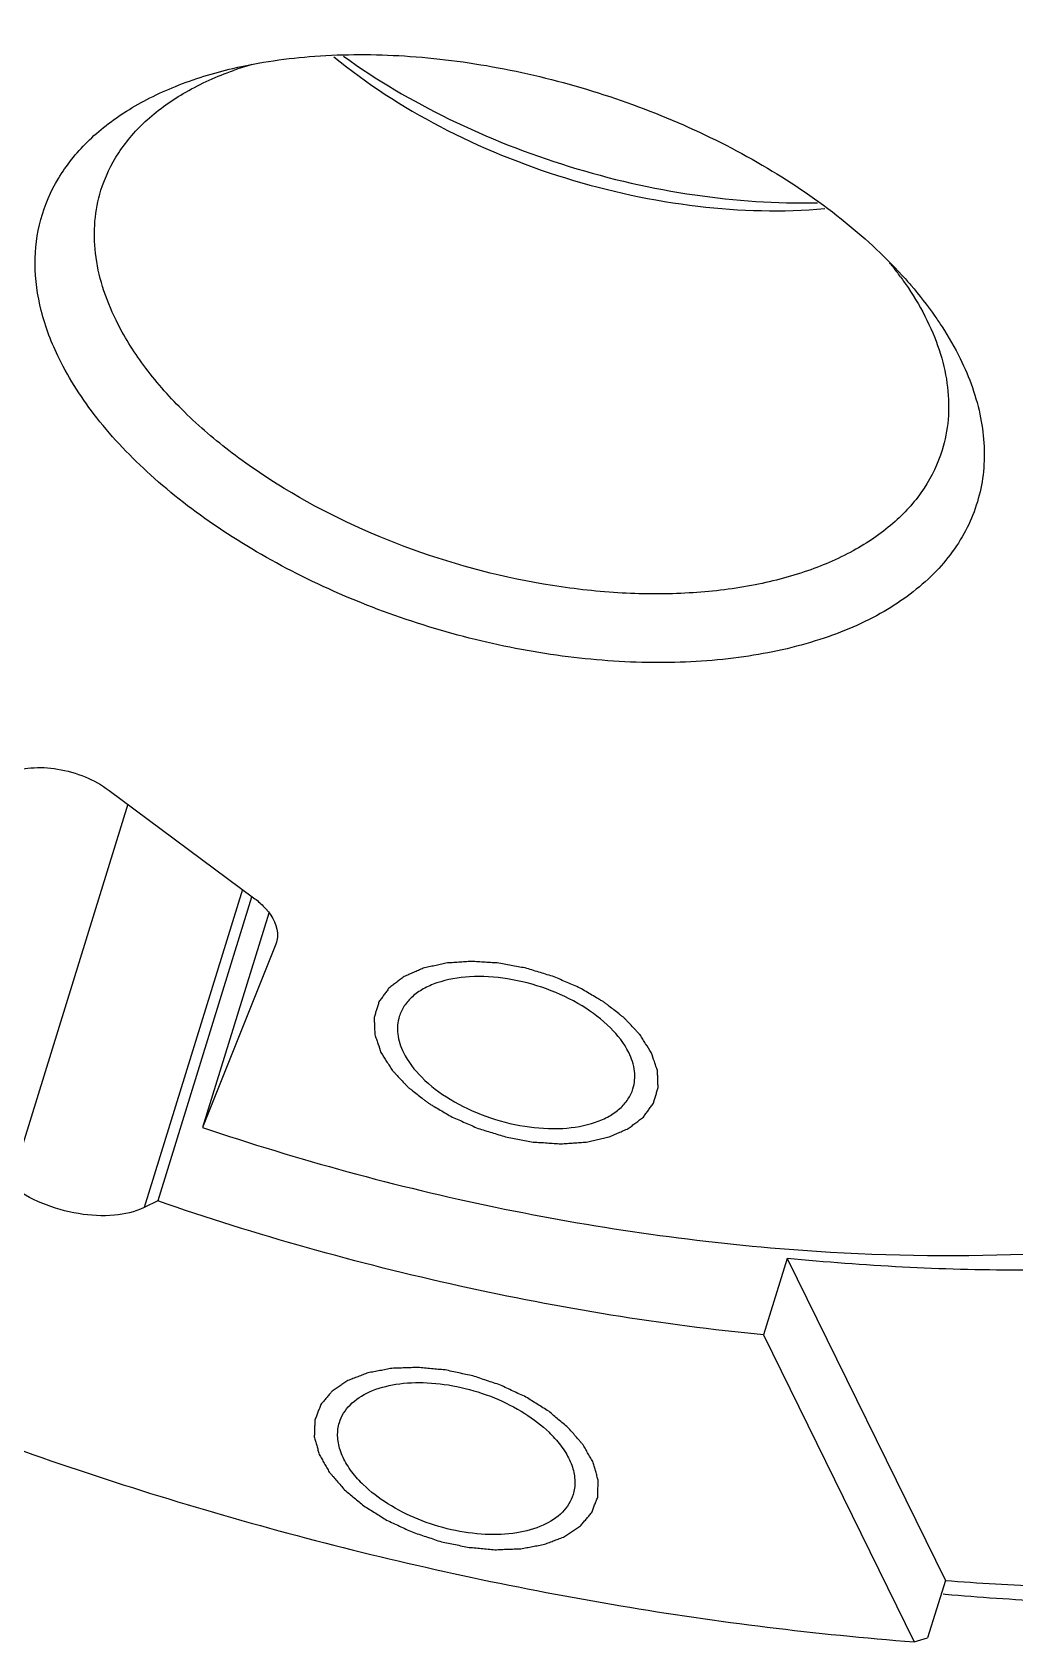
# Model space of a CAD drawing. Header units: millimetres. Extents: x -1 to 595, y 0 to 420.
# Drawn here: x 296.92 to 317.01, y 75.74 to 108.65 of the extents above; entities that cross this region are included whole.
import ezdxf

# ---------------------------------------------------------------- set-up
doc = ezdxf.new("R2010")
doc.units = ezdxf.units.MM
doc.header["$LTSCALE"] = 32.67
doc.layers.get('0').update_dxf_attribs({"linetype": 'CONTINUOUS'})
for name, color, linetype in [('3_ALL_AXES', 7, 'CONTINUOUS'), ('7_ALL_FEATURES', 7, 'CONTINUOUS'), ('AXIS', 7, 'CONTINUOUS')]:
    doc.layers.add(name, color=color, linetype=linetype)

msp = doc.modelspace()

# ---------------------------------------------------------------- linework, layer by layer
at = {"color": 7, "linetype": 'CONTINUOUS'}
for p, q in [((298.4911, 93.1489), (301.4468, 90.9534)), ((301.4055, 90.9661), (299.4857, 84.7534)), ((301.7553, 90.6407), (300.4008, 86.2576)), ((301.899, 90.0069), (300.4008, 86.2576)), ((301.9122, 90.045), (301.899, 90.0069)), ((299.4857, 84.7534), (299.2055, 84.6184)), ((312.3563, 83.5807), (311.8722, 82.0141))]:
    msp.add_line(p, q, dxfattribs=at)
at = {"color": 9, "linetype": 'CONTINUOUS'}
for p, q in [((298.8735, 92.8649), (296.4658, 85.0735)), ((301.2161, 91.1248), (299.2055, 84.6184)), ((301.9109, 90.0454), (301.899, 90.0069))]:
    msp.add_line(p, q, dxfattribs=at)
at = {"color": 7, "linetype": 'CONTINUOUS'}
for points, knots in [([(312.2444, 119.7326), (313.6634, 119.2921), (316.4506, 118.3056), (320.4576, 116.5189), (324.2083, 114.4605), (327.6324, 112.1695), (330.6666, 109.6873), (333.2557, 107.059), (335.3503, 104.3321), (336.4331, 102.4045), (336.8678, 101.4416)], [0, 0, 0, 0, 0.14155, 0.2813381, 0.4175439, 0.5486547, 0.673291, 0.7903895, 0.8993522, 1, 1, 1, 1]), ([(334.0059, 101.6558), (333.6064, 102.5152), (332.6212, 104.234), (330.7328, 106.6661), (328.4111, 109.0105), (325.699, 111.2258), (322.644, 113.2735), (318.142, 115.7564), (314.4948, 117.2207), (311.9841, 118.0142)], [0, 0, 0, 0, 0.1010614, 0.2103072, 0.3275394, 0.4521689, 0.583164, 0.7191925, 1, 1, 1, 1]), ([(296.4364, 93.4902), (296.5769, 93.5579), (296.9165, 93.6334), (297.4541, 93.6021), (298.0016, 93.4453), (298.341, 93.2604), (298.4911, 93.1489)], [0, 0, 0, 0, 0.2162656, 0.4704628, 0.7407723, 1, 1, 1, 1]), ([(301.4468, 90.9534), (301.5162, 90.9018), (301.7379, 90.7143), (301.918, 90.4408), (301.933, 90.2341)], [0, 0, 0, 0, 0.2942524, 1, 1, 1, 1]), ([(301.933, 90.2341), (301.9342, 90.2178), (301.9361, 90.1542), (301.9263, 90.0902), (301.9124, 90.045)], [0, 0, 0, 0, 0.2558177, 1, 1, 1, 1]), ([(300.4008, 86.2576), (302.3608, 85.5947), (306.3174, 84.5157), (310.3772, 83.9243), (312.3922, 83.768)], [0, 0, 0, 0, 0.505873, 1, 1, 1, 1]), ([(312.3922, 83.768), (313.8979, 83.6512), (316.8366, 83.5715), (321.0826, 83.9409), (324.9483, 84.7928), (327.3141, 85.7132), (328.3893, 86.2576)], [0, 0, 0, 0, 0.276763, 0.5375136, 0.7791424, 1, 1, 1, 1]), ([(299.2055, 84.6184), (299.0181, 84.5281), (298.5653, 84.4275), (297.8485, 84.4692), (297.1184, 84.6784), (296.6659, 84.9248), (296.4658, 85.0735)], [0, 0, 0, 0, 0.2162571, 0.4704579, 0.7407835, 1, 1, 1, 1]), ([(311.8722, 82.0141), (309.7849, 82.2226), (305.5934, 82.9051), (301.5073, 84.058), (299.4857, 84.7534)], [0, 0, 0, 0, 0.4952564, 1, 1, 1, 1]), ([(321.5669, 83.5807), (320.0781, 83.4158), (317.0005, 83.2606), (313.925, 83.424), (312.3563, 83.5807)], [0, 0, 0, 0, 0.4872204, 1, 1, 1, 1])]:
    msp.add_open_spline(points, degree=3, knots=knots, dxfattribs=at)
at = {"color": 2, "linetype": 'CONTINUOUS'}
for points, knots in [([(309.5766, 87.7874), (309.5382, 87.8478), (309.4802, 87.9383), (309.4139, 88.044), (309.3741, 88.1042), (309.3497, 88.1501), (309.3044, 88.193), (309.2514, 88.2513), (309.1824, 88.3237), (309.1152, 88.3966), (309.0594, 88.4542), (309.0224, 88.499), (308.9672, 88.5379), (308.9, 88.5919), (308.8136, 88.6586), (308.7288, 88.7259), (308.6591, 88.7789), (308.6113, 88.8206), (308.5467, 88.8549), (308.4664, 88.9031), (308.3644, 88.9629), (308.2415, 89.0333), (308.1232, 89.1101), (307.9868, 89.1626), (307.8555, 89.2221), (307.722, 89.2781), (307.5922, 89.3414), (307.4496, 89.3788), (307.3104, 89.4237), (307.1701, 89.4647), (307.031, 89.5138), (306.8883, 89.5343), (306.7465, 89.5629), (306.6045, 89.5874), (306.4622, 89.6205), (306.3215, 89.6233), (306.1804, 89.6341), (306.0626, 89.6419), (305.9692, 89.647), (305.8966, 89.6548), (305.8338, 89.6471), (305.7465, 89.6423), (305.6388, 89.6342), (305.5301, 89.6275), (305.4444, 89.6205), (305.377, 89.6192), (305.3214, 89.6029), (305.2431, 89.5864), (305.1469, 89.5639), (305.0495, 89.5426), (304.9731, 89.5241), (304.9117, 89.5139), (304.866, 89.4895), (304.7995, 89.4621), (304.7185, 89.4258), (304.636, 89.3909), (304.5719, 89.3614), (304.5191, 89.343), (304.4841, 89.3107), (304.4313, 89.2726), (304.3676, 89.2231), (304.3021, 89.1747), (304.2521, 89.1349), (304.2086, 89.1077), (304.1879, 89.0704), (304.1522, 89.0243), (304.1107, 88.9653), (304.0671, 88.9071), (304.0347, 88.8596), (304.0043, 88.8262), (303.997, 88.7843), (303.9791, 88.7315), (303.9598, 88.6643), (303.9385, 88.5978), (303.9239, 88.5439), (303.9067, 88.505), (303.9134, 88.4603), (303.9139, 88.4027), (303.9177, 88.3299), (303.9194, 88.2576), (303.9233, 88.1993), (303.9198, 88.1567), (303.9407, 88.1097), (303.9601, 88.0486), (303.998, 87.9409), (304.0291, 87.8488), (304.0502, 87.7874)], [0, 0, 0, 0, 0.03125, 0.046875, 0.0546875, 0.0625, 0.0703125, 0.078125, 0.09375, 0.109375, 0.1171875, 0.125, 0.1328125, 0.140625, 0.15625, 0.171875, 0.1796875, 0.1875, 0.1953125, 0.203125, 0.21875, 0.234375, 0.25, 0.265625, 0.28125, 0.296875, 0.3125, 0.328125, 0.34375, 0.359375, 0.375, 0.390625, 0.40625, 0.421875, 0.4375, 0.453125, 0.46875, 0.484375, 0.4921875, 0.5, 0.5078125, 0.515625, 0.53125, 0.546875, 0.5546875, 0.5625, 0.5703125, 0.578125, 0.59375, 0.609375, 0.6171875, 0.625, 0.6328125, 0.640625, 0.65625, 0.671875, 0.6796875, 0.6875, 0.6953125, 0.703125, 0.71875, 0.734375, 0.7421875, 0.75, 0.7578125, 0.765625, 0.78125, 0.796875, 0.8046875, 0.8125, 0.8203125, 0.828125, 0.84375, 0.859375, 0.8671875, 0.875, 0.8828125, 0.890625, 0.90625, 0.921875, 0.9296875, 0.9375, 0.9453125, 0.953125, 0.96875, 1, 1, 1, 1]), ([(304.0502, 87.7874), (304.0886, 87.727), (304.1466, 87.6365), (304.2129, 87.5308), (304.2527, 87.4706), (304.2771, 87.4247), (304.3223, 87.3818), (304.3754, 87.3235), (304.4443, 87.2511), (304.5116, 87.1782), (304.5674, 87.1206), (304.6044, 87.0758), (304.6596, 87.0369), (304.7268, 86.9829), (304.8132, 86.9162), (304.898, 86.849), (304.9677, 86.7959), (305.0155, 86.7542), (305.0801, 86.7199), (305.1603, 86.6717), (305.2624, 86.6119), (305.3853, 86.5415), (305.5036, 86.4647), (305.64, 86.4122), (305.7713, 86.3527), (305.9048, 86.2967), (306.0345, 86.2335), (306.1772, 86.196), (306.3163, 86.1511), (306.4566, 86.1101), (306.5958, 86.061), (306.7385, 86.0405), (306.8803, 86.0119), (307.0222, 85.9874), (307.1645, 85.9543), (307.3053, 85.9515), (307.4463, 85.9407), (307.5642, 85.933), (307.6576, 85.9278), (307.7301, 85.92), (307.793, 85.9277), (307.8802, 85.9325), (307.988, 85.9406), (308.0966, 85.9473), (308.1824, 85.9543), (308.2497, 85.9556), (308.3053, 85.9719), (308.3836, 85.9884), (308.4799, 86.0109), (308.5773, 86.0322), (308.6537, 86.0508), (308.715, 86.0609), (308.7608, 86.0853), (308.8273, 86.1127), (308.9083, 86.149), (308.9908, 86.1839), (309.0549, 86.2134), (309.1077, 86.2319), (309.1426, 86.2641), (309.1955, 86.3022), (309.2592, 86.3517), (309.3246, 86.4001), (309.3746, 86.4399), (309.4181, 86.4671), (309.4389, 86.5044), (309.4745, 86.5505), (309.5161, 86.6096), (309.5596, 86.6678), (309.5921, 86.7152), (309.6225, 86.7486), (309.6298, 86.7905), (309.6477, 86.8433), (309.6669, 86.9105), (309.6883, 86.977), (309.7028, 87.0309), (309.72, 87.0698), (309.7134, 87.1145), (309.7129, 87.1721), (309.7091, 87.2449), (309.7074, 87.3172), (309.7035, 87.3755), (309.707, 87.4181), (309.6861, 87.4651), (309.6667, 87.5262), (309.6288, 87.6339), (309.5976, 87.726), (309.5766, 87.7874)], [0, 0, 0, 0, 0.03125, 0.046875, 0.0546875, 0.0625, 0.0703125, 0.078125, 0.09375, 0.109375, 0.1171875, 0.125, 0.1328125, 0.140625, 0.15625, 0.171875, 0.1796875, 0.1875, 0.1953125, 0.203125, 0.21875, 0.234375, 0.25, 0.265625, 0.28125, 0.296875, 0.3125, 0.328125, 0.34375, 0.359375, 0.375, 0.390625, 0.40625, 0.421875, 0.4375, 0.453125, 0.46875, 0.484375, 0.4921875, 0.5, 0.5078125, 0.515625, 0.53125, 0.546875, 0.5546875, 0.5625, 0.5703125, 0.578125, 0.59375, 0.609375, 0.6171875, 0.625, 0.6328125, 0.640625, 0.65625, 0.671875, 0.6796875, 0.6875, 0.6953125, 0.703125, 0.71875, 0.734375, 0.7421875, 0.75, 0.7578125, 0.765625, 0.78125, 0.796875, 0.8046875, 0.8125, 0.8203125, 0.828125, 0.84375, 0.859375, 0.8671875, 0.875, 0.8828125, 0.890625, 0.90625, 0.921875, 0.9296875, 0.9375, 0.9453125, 0.953125, 0.96875, 1, 1, 1, 1]), ([(307.8727, 80.125), (307.8071, 80.1797), (307.7094, 80.2622), (307.5758, 80.3704), (307.4839, 80.4559), (307.3607, 80.5253), (307.2463, 80.5994), (307.128, 80.6708), (307.0166, 80.7481), (306.8814, 80.8045), (306.753, 80.8669), (306.6215, 80.9261), (306.4956, 80.9921), (306.3503, 81.0343), (306.2102, 81.0834), (306.0686, 81.1286), (305.9278, 81.1822), (305.7855, 81.2061), (305.6436, 81.2384), (305.5018, 81.2665), (305.3589, 81.3032), (305.22, 81.3097), (305.0798, 81.3248), (304.9408, 81.3356), (304.7982, 81.3552), (304.6686, 81.344), (304.5357, 81.3408), (304.4253, 81.3369), (304.3377, 81.3327), (304.2696, 81.3336), (304.2107, 81.3189), (304.1289, 81.3048), (304.0279, 81.285), (303.9258, 81.2666), (303.8458, 81.2503), (303.7814, 81.2419), (303.7338, 81.2193), (303.6644, 81.194), (303.5799, 81.1607), (303.4939, 81.1285), (303.427, 81.1014), (303.372, 81.0845), (303.3352, 81.0544), (303.2798, 81.019), (303.2129, 80.9731), (303.1444, 80.9281), (303.0917, 80.891), (303.0467, 80.8661), (303.0226, 80.83), (302.9831, 80.7857), (302.9365, 80.7288), (302.888, 80.673), (302.8516, 80.6271), (302.8183, 80.5955), (302.8076, 80.5535), (302.7853, 80.5012), (302.7605, 80.4344), (302.7336, 80.3683), (302.7147, 80.3149), (302.6941, 80.2762), (302.6979, 80.2321), (302.6944, 80.1753), (302.6932, 80.1036), (302.69, 80.0322), (302.6899, 79.9747), (302.6835, 79.9326), (302.701, 79.8868), (302.716, 79.827), (302.7378, 79.7518), (302.7576, 79.6768), (302.7759, 79.6168), (302.7835, 79.5719), (302.8142, 79.5263), (302.847, 79.4658), (302.891, 79.39), (302.9331, 79.3143), (302.9691, 79.2538), (302.9901, 79.2081), (303.0339, 79.1635), (303.0843, 79.1036), (303.1762, 78.9989), (303.2537, 78.9092), (303.3056, 78.8494)], [0, 0, 0, 0, 0.03125, 0.046875, 0.0625, 0.078125, 0.09375, 0.109375, 0.125, 0.140625, 0.15625, 0.171875, 0.1875, 0.203125, 0.21875, 0.234375, 0.25, 0.265625, 0.28125, 0.296875, 0.3125, 0.328125, 0.34375, 0.359375, 0.375, 0.390625, 0.40625, 0.421875, 0.4296875, 0.4375, 0.4453125, 0.453125, 0.46875, 0.484375, 0.4921875, 0.5, 0.5078125, 0.515625, 0.53125, 0.546875, 0.5546875, 0.5625, 0.5703125, 0.578125, 0.59375, 0.609375, 0.6171875, 0.625, 0.6328125, 0.640625, 0.65625, 0.671875, 0.6796875, 0.6875, 0.6953125, 0.703125, 0.71875, 0.734375, 0.7421875, 0.75, 0.7578125, 0.765625, 0.78125, 0.796875, 0.8046875, 0.8125, 0.8203125, 0.828125, 0.84375, 0.859375, 0.8671875, 0.875, 0.8828125, 0.890625, 0.90625, 0.921875, 0.9296875, 0.9375, 0.9453125, 0.953125, 0.96875, 1, 1, 1, 1]), ([(303.3056, 78.8494), (303.3713, 78.7947), (303.469, 78.7122), (303.6026, 78.6039), (303.6945, 78.5185), (303.8177, 78.4491), (303.9321, 78.375), (304.0504, 78.3035), (304.1618, 78.2262), (304.297, 78.1698), (304.4254, 78.1074), (304.5569, 78.0482), (304.6828, 77.9822), (304.8281, 77.94), (304.9682, 77.891), (305.1097, 77.8457), (305.2506, 77.7921), (305.3929, 77.7683), (305.5348, 77.7359), (305.6766, 77.7078), (305.8194, 77.6711), (305.9584, 77.6646), (306.0986, 77.6495), (306.2376, 77.6387), (306.3802, 77.6191), (306.5098, 77.6304), (306.6427, 77.6335), (306.7531, 77.6374), (306.8407, 77.6416), (306.9087, 77.6407), (306.9677, 77.6554), (307.0495, 77.6696), (307.1505, 77.6893), (307.2526, 77.7077), (307.3326, 77.724), (307.397, 77.7324), (307.4446, 77.7551), (307.514, 77.7803), (307.5985, 77.8137), (307.6845, 77.8458), (307.7514, 77.873), (307.8064, 77.8899), (307.8432, 77.9199), (307.8986, 77.9553), (307.9654, 78.0013), (308.034, 78.0462), (308.0867, 78.0833), (308.1317, 78.1082), (308.1558, 78.1444), (308.1953, 78.1887), (308.2419, 78.2455), (308.2904, 78.3014), (308.3268, 78.3472), (308.3601, 78.3788), (308.3708, 78.4208), (308.393, 78.4732), (308.4179, 78.5399), (308.4447, 78.606), (308.4637, 78.6595), (308.4843, 78.6982), (308.4805, 78.7422), (308.484, 78.799), (308.4851, 78.8708), (308.4884, 78.9421), (308.4885, 78.9996), (308.4949, 79.0417), (308.4774, 79.0875), (308.4624, 79.1473), (308.4406, 79.2225), (308.4208, 79.2975), (308.4025, 79.3576), (308.3949, 79.4025), (308.3642, 79.448), (308.3314, 79.5086), (308.2873, 79.5843), (308.2453, 79.66), (308.2093, 79.7205), (308.1882, 79.7662), (308.1445, 79.8108), (308.0941, 79.8707), (308.0022, 79.9754), (307.9247, 80.0651), (307.8727, 80.125)], [0, 0, 0, 0, 0.03125, 0.046875, 0.0625, 0.078125, 0.09375, 0.109375, 0.125, 0.140625, 0.15625, 0.171875, 0.1875, 0.203125, 0.21875, 0.234375, 0.25, 0.265625, 0.28125, 0.296875, 0.3125, 0.328125, 0.34375, 0.359375, 0.375, 0.390625, 0.40625, 0.421875, 0.4296875, 0.4375, 0.4453125, 0.453125, 0.46875, 0.484375, 0.4921875, 0.5, 0.5078125, 0.515625, 0.53125, 0.546875, 0.5546875, 0.5625, 0.5703125, 0.578125, 0.59375, 0.609375, 0.6171875, 0.625, 0.6328125, 0.640625, 0.65625, 0.671875, 0.6796875, 0.6875, 0.6953125, 0.703125, 0.71875, 0.734375, 0.7421875, 0.75, 0.7578125, 0.765625, 0.78125, 0.796875, 0.8046875, 0.8125, 0.8203125, 0.828125, 0.84375, 0.859375, 0.8671875, 0.875, 0.8828125, 0.890625, 0.90625, 0.921875, 0.9296875, 0.9375, 0.9453125, 0.953125, 0.96875, 1, 1, 1, 1])]:
    msp.add_open_spline(points, degree=3, knots=knots, dxfattribs=at)
at = {"layer": '3_ALL_AXES', "color": 7, "linetype": 'CONTINUOUS'}
for centre, start, end in [((305.7934, 78.2678), 41.95297, 45.86444), ((305.385, 80.7065), 221.95297, 225.86444)]:
    msp.add_arc(centre, 2.4395, start, end, dxfattribs=at)
for points, knots in [([(303.2005, 80.2249), (303.2208, 80.2906), (303.2796, 80.4201), (303.4675, 80.6566), (303.8299, 80.8866), (304.3774, 81.0317), (305.0155, 81.0564), (305.697, 80.9589), (306.3702, 80.7473), (306.9825, 80.4381), (307.3394, 80.1669), (307.4921, 80.0187)], [0, 0, 0, 0, 0.0425666, 0.0868457, 0.1852557, 0.3012959, 0.4338205, 0.57756, 0.7250981, 0.8683475, 1, 1, 1, 1]), ([(303.5708, 79.0756), (303.4896, 79.166), (303.3488, 79.3499), (303.2057, 79.6483), (303.1489, 79.9452), (303.1735, 80.1373), (303.2005, 80.2249)], [0, 0, 0, 0, 0.2893538, 0.548279, 0.7816174, 1, 1, 1, 1]), ([(307.6076, 79.8987), (307.6887, 79.8083), (307.8295, 79.6244), (307.9727, 79.326), (308.0295, 79.0292), (308.0049, 78.837), (307.9779, 78.7494)], [0, 0, 0, 0, 0.2893538, 0.548279, 0.7816174, 1, 1, 1, 1]), ([(307.9779, 78.7494), (307.9575, 78.6837), (307.8987, 78.5543), (307.7109, 78.3178), (307.3485, 78.0877), (306.8009, 77.9426), (306.1629, 77.918), (305.4814, 78.0154), (304.8082, 78.2271), (304.1959, 78.5362), (303.8389, 78.8074), (303.6862, 78.9557)], [0, 0, 0, 0, 0.0425666, 0.0868457, 0.1852557, 0.3012959, 0.4338205, 0.57756, 0.7250981, 0.8683475, 1, 1, 1, 1])]:
    msp.add_open_spline(points, degree=3, knots=knots, dxfattribs=at)
at = {"layer": '7_ALL_FEATURES', "color": 7, "linetype": 'CONTINUOUS'}
for p, q in [((312.3563, 83.5807), (315.5883, 76.9946)), ((311.8722, 82.0141), (314.9506, 75.7409)), ((315.5883, 76.9946), (315.2252, 75.8196)), ((315.5416, 76.7185), (315.588, 76.7145)), ((314.9506, 75.7409), (315.2252, 75.8196))]:
    msp.add_line(p, q, dxfattribs=at)
for centre, radius, start, end in [((303.4889, 100.9071), 7.3797, 106.43382, 107.94676), ((303.3863, 101.2241), 7.0465, 107.94715, 109.50491), ((308.7066, 99.2862), 7.3899, 38.14376, 38.95937), ((308.9391, 99.4675), 7.0951, 36.12751, 38.15138)]:
    msp.add_arc(centre, radius, start, end, dxfattribs=at)
for points, knots in [([(348.6714, 104.3259), (347.6339, 106.44), (345.5845, 109.5011), (342.2327, 113.2158), (339.2457, 115.9853), (335.8976, 118.6203), (330.9316, 121.9628), (324.0708, 125.6014), (315.2174, 128.9611), (306.0154, 131.2278), (296.8778, 132.3007), (290.8588, 132.1831), (287.9684, 131.8864)], [0, 0, 0, 0, 0.1008956, 0.1560912, 0.2142624, 0.2751614, 0.3384584, 0.4705295, 0.606825, 0.7432032, 0.8755155, 1, 1, 1, 1]), ([(314.994, 127.7487), (316.8152, 127.1771), (320.3928, 125.9029), (325.5424, 123.6079), (330.3733, 120.9736), (334.8008, 118.0462), (338.7473, 114.8765), (342.1445, 111.5185), (344.9321, 108.0302), (346.4069, 105.562), (347.0135, 104.3259)], [0, 0, 0, 0, 0.1408785, 0.2799822, 0.4156983, 0.5465405, 0.6712188, 0.7887122, 0.8983706, 1, 1, 1, 1]), ([(301.0232, 107.9091), (301.5723, 108.0382), (302.7412, 108.2041), (304.5647, 108.2004), (306.4701, 107.9565), (308.3833, 107.4817), (310.2308, 106.7943), (311.9416, 105.9208), (313.4492, 104.8949), (314.3206, 104.0986), (314.7011, 103.6822)], [0, 0, 0, 0, 0.1137189, 0.2368099, 0.3666487, 0.5000057, 0.6333625, 0.7631997, 0.886291, 1, 1, 1, 1]), ([(303.0894, 108.1465), (303.7565, 107.5958), (305.2735, 106.6203), (307.7974, 105.5932), (310.4607, 105.0166), (312.2637, 104.9656), (313.1253, 105.0438)], [0, 0, 0, 0, 0.2418386, 0.4999778, 0.7581293, 1, 1, 1, 1]), ([(303.2842, 108.1586), (303.9636, 107.6687), (305.452, 106.7954), (307.8753, 105.8433), (310.4133, 105.2618), (312.135, 105.1429), (312.9724, 105.1639)], [0, 0, 0, 0, 0.2440551, 0.499988, 0.7559272, 1, 1, 1, 1]), ([(297.471, 101.9759), (297.3173, 102.2892), (297.075, 102.9205), (296.9375, 103.8962), (297.0541, 104.8309), (297.4246, 105.6914), (298.0337, 106.4483), (298.7052, 106.9658), (299.3301, 107.3171), (300.0464, 107.6387), (300.6244, 107.8153), (301.0232, 107.9091)], [0, 0, 0, 0, 0.1282507, 0.2464508, 0.3585792, 0.4700267, 0.5862825, 0.7117926, 0.779019, 0.849441, 1, 1, 1, 1]), ([(298.325, 105.4164), (298.4085, 105.6868), (298.6629, 106.2191), (299.2671, 106.9047), (300.0729, 107.4706), (300.698, 107.7474), (301.0335, 107.8663)], [0, 0, 0, 0, 0.22458, 0.4607769, 0.717547, 1, 1, 1, 1]), ([(298.6342, 102.7592), (298.525, 102.9816), (298.344, 103.4281), (298.1939, 104.1148), (298.1793, 104.7838), (298.262, 105.2127), (298.325, 105.4164)], [0, 0, 0, 0, 0.2714945, 0.5255554, 0.7663145, 1, 1, 1, 1]), ([(314.7011, 103.6822), (314.7633, 103.6141), (315.0013, 103.3457), (315.2229, 103.0627), (315.3757, 102.8443)], [0, 0, 0, 0, 0.2570184, 1, 1, 1, 1]), ([(314.6698, 103.6507), (314.723, 103.5778), (314.9227, 103.2925), (315.0996, 102.9909), (315.2133, 102.7592)], [0, 0, 0, 0, 0.2590301, 1, 1, 1, 1]), ([(315.5225, 100.102), (315.4381, 99.8289), (315.1802, 99.2914), (314.5667, 98.6007), (313.7481, 98.0324), (312.7497, 97.5974), (311.5981, 97.3034), (310.323, 97.1566), (308.9576, 97.1601), (307.0458, 97.3673), (304.6783, 97.9831), (302.4817, 99.0137), (300.9479, 100.0575), (299.9792, 100.8988), (299.196, 101.7912), (298.7929, 102.4358), (298.6342, 102.7592)], [0, 0, 0, 0, 0.0431322, 0.0885362, 0.1379545, 0.1923693, 0.2520485, 0.316693, 0.385584, 0.4577042, 0.6064794, 0.752521, 0.821383, 0.8859866, 0.9456318, 1, 1, 1, 1]), ([(315.2133, 102.7592), (315.3224, 102.5368), (315.5034, 102.0903), (315.6536, 101.4036), (315.6681, 100.7346), (315.5854, 100.3057), (315.5225, 100.102)], [0, 0, 0, 0, 0.2714945, 0.5255554, 0.7663145, 1, 1, 1, 1]), ([(315.3757, 102.8443), (315.4256, 102.7731), (315.6139, 102.4936), (315.7821, 102.2004), (315.8923, 101.9759)], [0, 0, 0, 0, 0.2579501, 1, 1, 1, 1]), ([(315.8923, 101.9759), (316.0806, 101.592), (316.3624, 100.8144), (316.4159, 99.7928), (316.2581, 99.0411), (315.9749, 98.3284), (315.3668, 97.5091), (314.316, 96.7352), (312.9864, 96.1713), (311.4269, 95.8302), (309.6928, 95.7205), (307.847, 95.8453), (305.9579, 96.1997), (304.0959, 96.7704), (302.3307, 97.5361), (300.7283, 98.4682), (299.3479, 99.5326), (298.2408, 100.6903), (297.6822, 101.5457), (297.471, 101.9759)], [0, 0, 0, 0, 0.051058, 0.097512, 0.1199397, 0.1423507, 0.1886676, 0.2394951, 0.2964484, 0.359895, 0.4292477, 0.503256, 0.5802378, 0.6582654, 0.7353297, 0.8094966, 0.8790701, 0.9427779, 1, 1, 1, 1]), ([(272.6, 94.7229), (273.7771, 93.4348), (276.3853, 90.9334), (280.8032, 87.5482), (285.7698, 84.4695), (291.1794, 81.7627), (296.9179, 79.4848), (302.8636, 77.684), (308.8898, 76.3987), (312.9415, 75.8955), (314.9506, 75.7409)], [0, 0, 0, 0, 0.1104436, 0.2280813, 0.3516868, 0.479724, 0.6104474, 0.7419943, 0.8724607, 1, 1, 1, 1]), ([(315.588, 76.7145), (316.2831, 76.6555), (319.0057, 76.4663), (321.7408, 76.4459), (323.7702, 76.5386)], [0, 0, 0, 0, 0.2556079, 1, 1, 1, 1]), ([(315.5883, 76.9946), (316.2693, 76.9428), (318.9331, 76.7824), (321.6081, 76.7924), (323.5903, 76.9094)], [0, 0, 0, 0, 0.255931, 1, 1, 1, 1])]:
    msp.add_open_spline(points, degree=3, knots=knots, dxfattribs=at)
at = {"layer": 'AXIS', "color": 7, "linetype": 'CONTINUOUS'}
for points, knots in [([(309.116, 87.7874), (309.0239, 87.9752), (308.7377, 88.3405), (308.1549, 88.7769), (307.4374, 89.1141), (306.6569, 89.3169), (305.8925, 89.3656), (305.3045, 89.2687), (304.918, 89.1006), (304.6905, 88.9427), (304.5202, 88.7509), (304.4484, 88.6017), (304.4249, 88.5258)], [0, 0, 0, 0, 0.1137637, 0.2471283, 0.3933286, 0.5422654, 0.6832339, 0.807408, 0.8618875, 0.9113657, 0.9568229, 1, 1, 1, 1]), ([(304.4249, 88.5258), (304.3895, 88.4115), (304.3704, 88.1511), (304.4522, 87.9066), (304.5107, 87.7874)], [0, 0, 0, 0, 0.4740382, 1, 1, 1, 1]), ([(304.5107, 87.7874), (304.6029, 87.5997), (304.8891, 87.2343), (305.4719, 86.7979), (306.1894, 86.4607), (306.9699, 86.2579), (307.7342, 86.2092), (308.3222, 86.3062), (308.7087, 86.4742), (308.9362, 86.6321), (309.1066, 86.8239), (309.1784, 86.9731), (309.2018, 87.049)], [0, 0, 0, 0, 0.1137637, 0.2471283, 0.3933286, 0.5422654, 0.6832339, 0.807408, 0.8618875, 0.9113657, 0.9568229, 1, 1, 1, 1]), ([(309.2018, 87.049), (309.2372, 87.1633), (309.2564, 87.4237), (309.1745, 87.6682), (309.116, 87.7874)], [0, 0, 0, 0, 0.4740382, 1, 1, 1, 1])]:
    msp.add_open_spline(points, degree=3, knots=knots, dxfattribs=at)

doc.saveas('drawing.dxf')
